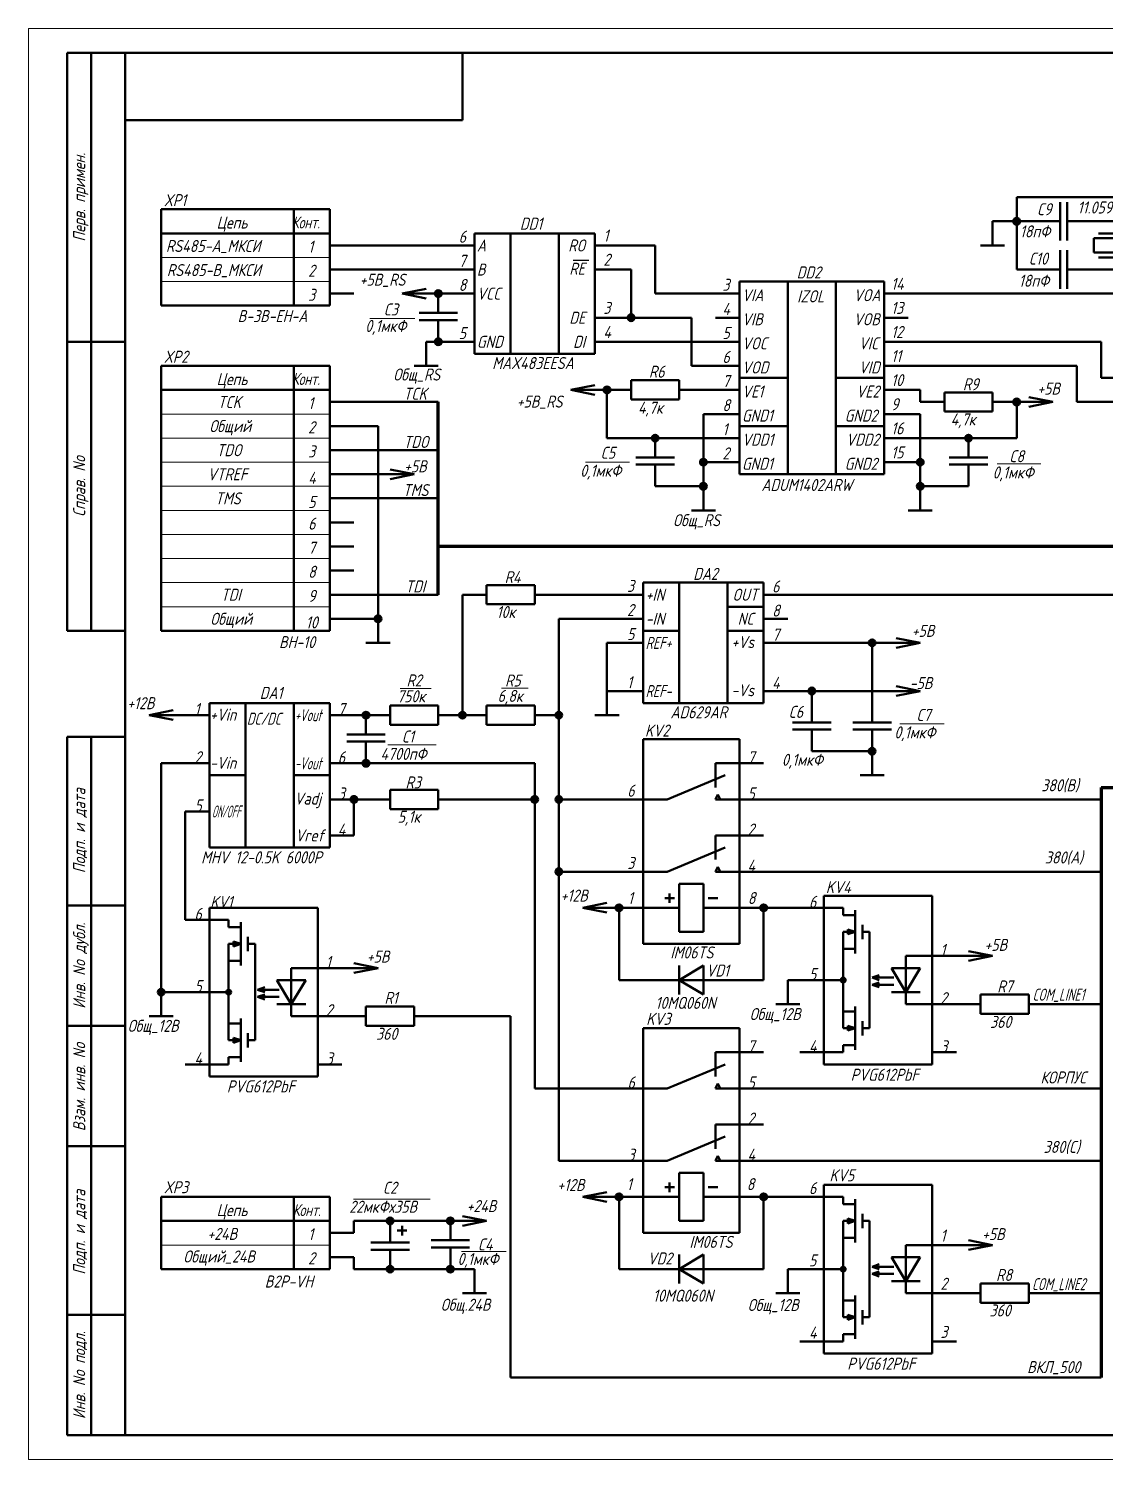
# Model space of a CAD drawing. Header units: millimetres. Extents: x 356 to 1673, y 166 to 463.
# Drawn here: x 356.3 to 579.7, y 165.5 to 462.5 of the extents above; entities that cross this region are included whole.
import ezdxf
from ezdxf.enums import TextEntityAlignment as Align

# ---------------------------------------------------------------- set-up
doc = ezdxf.new("R2010")
doc.units = ezdxf.units.MM
for name, color, linetype, lineweight in [('bus', 5, 'Continuous', 80), ('OSN25', 2, 'Continuous', 20), ('OSN50', 3, 'Continuous', 50), ('TEXT', 1, 'Continuous', 30)]:
    doc.layers.add(name, color=color, linetype=linetype, lineweight=lineweight)
doc.styles.add('E', font='simplex.shx', dxfattribs={"width": 0.8, "oblique": 15})

msp = doc.modelspace()

# ---------------------------------------------------------------- hatches: boundary and pattern name
at = {"layer": 'OSN50'}
for points in [[(560.6, 422.54, 1), (562, 422.54, 1)], [(440.6, 407.54, 1), (442, 407.54, 1)], [(480.6, 402.54, 1), (482, 402.54, 1)], [(440.6, 397.54, 1), (442, 397.54, 1)], [(475.6, 387.54, 1), (477, 387.54, 1)], [(560.6, 385.04, 1), (562, 385.04, 1)], [(485.6, 377.54, 1), (487, 377.54, 1)], [(550.6, 377.54, 1), (552, 377.54, 1)], [(495.6, 372.54, 1), (497, 372.54, 1)], [(540.6, 372.54, 1), (542, 372.54, 1)], [(495.6, 367.54, 1), (497, 367.54, 1)], [(540.6, 367.54, 1), (542, 367.54, 1)], [(428.1, 340.04, 1), (429.5, 340.04, 1)], [(530.6, 335.04, 1), (532, 335.04, 1)], [(518.1, 325.04, 1), (519.5, 325.04, 1)], [(425.6, 320.04, 1), (427, 320.04, 1)], [(445.6, 320.04, 1), (447, 320.04, 1)], [(465.6, 320.04, 1), (467, 320.04, 1)], [(530.6, 312.54, 1), (532, 312.54, 1)], [(425.6, 310.04, 1), (427, 310.04, 1)], [(423.1, 302.54, 1), (424.5, 302.54, 1)], [(460.6, 302.54, 1), (462, 302.54, 1)], [(465.6, 302.54, 1), (467, 302.54, 1)], [(465.6, 287.54, 1), (467, 287.54, 1)], [(478.1, 280.04, 1), (479.5, 280.04, 1)], [(508.1, 280.04, 1), (509.5, 280.04, 1)], [(383.1, 262.54, 1), (384.5, 262.54, 1)], [(478.1, 220.04, 1), (479.5, 220.04, 1)], [(508.1, 220.04, 1), (509.5, 220.04, 1)], [(430.6, 215.04, 1), (432, 215.04, 1)], [(443.1, 215.04, 1), (444.5, 215.04, 1)], [(430.6, 205.04, 1), (432, 205.04, 1)], [(443.1, 205.04, 1), (444.5, 205.04, 1)]]:
    msp.add_hatch(color=256, dxfattribs=at).paths.add_polyline_path(points)

# ---------------------------------------------------------------- linework, layer by layer
at = {"layer": 'bus'}
for p, q in [((441.3, 345.04), (441.3, 385.04)), ((578.8, 305.04), (578.8, 182.54))]:
    msp.add_line(p, q, dxfattribs=at)
at = {"layer": 'bus', "linetype": 'Continuous'}
for p, q in [((593.8, 355.04), (441.3, 355.04)), ((578.8, 305.04), (708.8, 305.04))]:
    msp.add_line(p, q, dxfattribs=at)
at = {"layer": 'OSN25', "linetype": 'Continuous'}
for p, q in [((383.8, 415.04), (418.8, 415.04)), ((383.8, 410.04), (418.8, 410.04)), ((383.8, 382.54), (418.8, 382.54)), ((383.8, 377.54), (418.8, 377.54)), ((383.8, 372.54), (418.8, 372.54)), ((383.8, 367.54), (418.8, 367.54)), ((383.8, 362.54), (418.8, 362.54)), ((383.8, 357.54), (418.8, 357.54)), ((383.8, 352.54), (418.8, 352.54)), ((383.8, 347.54), (418.8, 347.54)), ((383.8, 342.54), (418.8, 342.54)), ((383.8, 210.04), (418.8, 210.04))]:
    msp.add_line(p, q, dxfattribs=at)
at = {"layer": 'OSN25'}
for p, q in [((427.08, 402.37), (436.4, 402.37)), ((471.86, 372.54), (480.99, 372.54)), ((557.23, 372.19), (566.32, 372.19)), ((433.38, 325.54), (439.84, 325.54)), ((454.44, 325.62), (459.95, 325.62)), ((537.06, 318.25), (546.23, 318.25)), ((430.85, 313.88), (440.85, 313.88)), ((423.7, 219.54), (439.58, 219.54)), ((446.1, 208.69), (455.4, 208.69))]:
    msp.add_line(p, q, dxfattribs=at)
at = {"layer": 'OSN25', "linetype": 'Continuous'}
msp.add_lwpolyline([(356.3, 165.54), (776.3, 165.54), (776.3, 462.54), (356.3, 462.54)], close=True, dxfattribs=at)
at = {"layer": 'OSN50'}
for p, q in [((369.3, 457.54), (369.3, 337.54)), ((369.3, 170.54), (369.3, 315.54))]:
    msp.add_line(p, q, dxfattribs=at)
at = {"layer": 'OSN50', "linetype": 'Continuous'}
for p, q in [((383.8, 425.04), (418.8, 425.04)), ((383.8, 425.04), (383.8, 405.04)), ((411.3, 425.04), (411.3, 405.04)), ((418.8, 425.04), (418.8, 405.04)), ((561.3, 427.54), (598.8, 427.54)), ((561.3, 422.54), (561.3, 427.54)), ((570.3, 426.54), (570.3, 418.54)), ((571.8, 426.54), (571.8, 418.54)), ((556.3, 422.54), (561.3, 422.54)), ((556.3, 417.54), (556.3, 422.54)), ((561.3, 412.54), (561.3, 422.54)), ((561.3, 422.54), (566.3, 422.54)), ((570.3, 422.54), (566.3, 422.54)), ((571.8, 422.54), (576.3, 422.54)), ((581.3, 422.54), (576.3, 422.54)), ((383.8, 420.04), (418.8, 420.04)), ((473.8, 420.04), (448.8, 420.04)), ((448.8, 420.04), (448.8, 395.04)), ((456.3, 420.04), (456.3, 395.04)), ((466.3, 420.04), (466.3, 395.04)), ((473.8, 420.04), (473.8, 395.04)), ((585.3, 419.04), (577.3, 419.04)), ((577.3, 416.04), (577.3, 419.04)), ((578.3, 420.04), (584.3, 420.04)), ((418.8, 417.54), (423.8, 417.54)), ((423.8, 417.54), (443.8, 417.54)), ((448.8, 417.54), (443.8, 417.54)), ((473.8, 417.54), (478.8, 417.54)), ((486.3, 417.54), (478.8, 417.54)), ((486.3, 417.54), (486.3, 407.54)), ((553.8, 417.54), (558.8, 417.54)), ((570.3, 416.54), (570.3, 408.54)), ((571.8, 416.54), (571.8, 408.54)), ((577.3, 416.04), (585.3, 416.04)), ((581.3, 415.04), (578.3, 415.04)), ((418.8, 412.54), (423.8, 412.54)), ((423.8, 412.54), (443.8, 412.54)), ((448.8, 412.54), (443.8, 412.54)), ((473.8, 412.54), (478.8, 412.54)), ((478.8, 412.54), (481.3, 412.54)), ((481.3, 412.54), (481.3, 402.54)), ((533.8, 410.04), (503.8, 410.04)), ((503.8, 410.04), (503.8, 370.04)), ((513.8, 410.04), (513.8, 370.04)), ((523.8, 410.04), (523.8, 370.04)), ((533.8, 370.04), (533.8, 410.04)), ((566.3, 412.54), (561.3, 412.54)), ((570.3, 412.54), (566.3, 412.54)), ((571.8, 412.54), (576.3, 412.54)), ((581.3, 412.54), (576.3, 412.54)), ((418.8, 407.54), (423.8, 407.54)), ((433.8, 407.54), (438.8, 408.54)), ((433.8, 407.54), (438.8, 406.54)), ((433.8, 407.54), (438.8, 407.54)), ((438.8, 407.54), (441.3, 407.54)), ((443.8, 407.54), (441.3, 407.54)), ((441.3, 403.54), (441.3, 407.54)), ((448.8, 407.54), (443.8, 407.54)), ((486.3, 407.54), (498.8, 407.54)), ((503.8, 407.54), (498.8, 407.54)), ((533.8, 407.54), (538.8, 407.54)), ((583.8, 407.54), (538.8, 407.54)), ((383.8, 405.04), (418.8, 405.04)), ((445.3, 403.54), (437.3, 403.54)), ((445.3, 402.04), (437.3, 402.04)), ((441.3, 402.04), (441.3, 397.54)), ((473.8, 402.54), (478.8, 402.54)), ((478.8, 402.54), (481.3, 402.54)), ((493.8, 402.54), (481.3, 402.54)), ((493.8, 402.54), (493.8, 392.54)), ((503.8, 402.54), (498.8, 402.54)), ((533.8, 402.54), (538.8, 402.54)), ((438.8, 397.54), (441.3, 397.54)), ((438.8, 392.54), (438.8, 397.54)), ((443.8, 397.54), (441.3, 397.54)), ((448.8, 397.54), (443.8, 397.54)), ((473.8, 395.04), (448.8, 395.04)), ((473.8, 397.54), (478.8, 397.54)), ((498.8, 397.54), (478.8, 397.54)), ((503.8, 397.54), (498.8, 397.54)), ((533.8, 397.54), (538.8, 397.54)), ((538.8, 397.54), (578.8, 397.54)), ((578.8, 397.54), (578.8, 390.04)), ((383.8, 392.54), (418.8, 392.54)), ((383.8, 392.54), (383.8, 337.54)), ((411.3, 392.54), (411.3, 337.54)), ((418.8, 392.54), (418.8, 337.54)), ((436.3, 392.54), (441.3, 392.54)), ((493.8, 392.54), (498.8, 392.54)), ((503.8, 392.54), (498.8, 392.54)), ((533.8, 392.54), (538.8, 392.54)), ((538.8, 392.54), (573.8, 392.54)), ((573.8, 392.54), (573.8, 385.04)), ((481.3, 389.54), (491.3, 389.54)), ((481.3, 385.54), (481.3, 389.54)), ((491.3, 389.54), (491.3, 385.54)), ((513.8, 390.04), (503.8, 390.04)), ((533.8, 390.04), (523.8, 390.04)), ((578.8, 390.04), (616.3, 390.04)), ((383.8, 387.54), (418.8, 387.54)), ((468.8, 387.54), (473.8, 388.54)), ((468.8, 387.54), (473.8, 386.54)), ((468.8, 387.54), (473.8, 387.54)), ((476.3, 387.54), (473.8, 387.54)), ((476.3, 377.54), (476.3, 387.54)), ((481.3, 387.54), (476.3, 387.54)), ((491.3, 387.54), (496.3, 387.54)), ((498.8, 387.54), (496.3, 387.54)), ((503.8, 387.54), (498.8, 387.54)), ((533.8, 387.54), (538.8, 387.54)), ((538.8, 387.54), (541.3, 387.54)), ((541.3, 387.54), (541.3, 385.04)), ((546.3, 387.04), (546.3, 383.04)), ((556.3, 387.04), (546.3, 387.04)), ((556.3, 383.04), (556.3, 387.04)), ((418.8, 385.04), (423.8, 385.04)), ((423.8, 385.04), (441.3, 385.04)), ((491.3, 385.54), (481.3, 385.54)), ((546.3, 385.04), (541.3, 385.04)), ((556.3, 385.04), (561.3, 385.04)), ((561.3, 377.54), (561.3, 385.04)), ((561.3, 385.04), (563.8, 385.04)), ((568.8, 385.04), (563.8, 386.04)), ((568.8, 385.04), (563.8, 384.04)), ((568.8, 385.04), (563.8, 385.04)), ((573.8, 385.04), (616.3, 385.04)), ((496.3, 382.54), (496.3, 372.54)), ((498.8, 382.54), (496.3, 382.54)), ((503.8, 382.54), (498.8, 382.54)), ((533.8, 382.54), (538.8, 382.54)), ((538.8, 382.54), (541.3, 382.54)), ((541.3, 382.54), (541.3, 372.54)), ((546.3, 383.04), (556.3, 383.04)), ((418.8, 380.04), (423.8, 380.04)), ((423.8, 380.04), (428.8, 380.04)), ((428.8, 380.04), (428.8, 340.04)), ((486.3, 377.54), (476.3, 377.54)), ((498.8, 377.54), (486.3, 377.54)), ((486.3, 373.54), (486.3, 377.54)), ((503.8, 377.54), (498.8, 377.54)), ((513.8, 380.04), (503.8, 380.04)), ((533.8, 380.04), (523.8, 380.04)), ((533.8, 377.54), (538.8, 377.54)), ((538.8, 377.54), (551.3, 377.54)), ((551.3, 377.54), (561.3, 377.54)), ((551.3, 373.54), (551.3, 377.54)), ((418.8, 375.04), (423.8, 375.04)), ((423.8, 375.04), (441.3, 375.04)), ((490.3, 373.54), (482.3, 373.54)), ((490.3, 372.04), (482.3, 372.04)), ((486.3, 372.04), (486.3, 367.54)), ((496.3, 367.54), (496.3, 372.54)), ((496.3, 372.54), (498.8, 372.54)), ((503.8, 372.54), (498.8, 372.54)), ((533.8, 372.54), (538.8, 372.54)), ((541.3, 372.54), (538.8, 372.54)), ((541.3, 367.54), (541.3, 372.54)), ((547.3, 373.54), (555.3, 373.54)), ((547.3, 372.04), (555.3, 372.04)), ((551.3, 372.04), (551.3, 367.54)), ((418.8, 370.04), (423.8, 370.04)), ((423.8, 370.04), (431.3, 370.04)), ((436.3, 370.04), (431.3, 371.04)), ((436.3, 370.04), (431.3, 369.04)), ((436.3, 370.04), (431.3, 370.04)), ((503.8, 370.04), (533.8, 370.04)), ((486.3, 367.54), (496.3, 367.54)), ((496.3, 362.54), (496.3, 367.54)), ((551.3, 367.54), (541.3, 367.54)), ((541.3, 362.54), (541.3, 367.54)), ((418.8, 365.04), (423.8, 365.04)), ((423.8, 365.04), (441.3, 365.04)), ((493.8, 362.54), (498.8, 362.54)), ((538.8, 362.54), (543.8, 362.54)), ((418.8, 360.04), (423.8, 360.04)), ((418.8, 355.04), (423.8, 355.04)), ((418.8, 350.04), (423.8, 350.04)), ((483.8, 347.54), (508.8, 347.54)), ((483.8, 347.54), (483.8, 322.54)), ((491.3, 347.54), (491.3, 322.54)), ((501.3, 347.54), (501.3, 322.54)), ((508.8, 347.54), (508.8, 322.54)), ((418.8, 345.04), (423.8, 345.04)), ((423.8, 345.04), (441.3, 345.04)), ((446.3, 345.04), (446.3, 320.04)), ((451.3, 345.04), (446.3, 345.04)), ((451.3, 347.04), (461.3, 347.04)), ((451.3, 343.04), (451.3, 347.04)), ((461.3, 347.04), (461.3, 343.04)), ((461.3, 345.04), (466.3, 345.04)), ((466.3, 345.04), (478.8, 345.04)), ((483.8, 345.04), (478.8, 345.04)), ((508.8, 345.04), (513.8, 345.04)), ((513.8, 345.04), (588.8, 345.04)), ((461.3, 343.04), (451.3, 343.04)), ((501.3, 342.54), (508.8, 342.54)), ((418.8, 340.04), (423.8, 340.04)), ((423.8, 340.04), (428.8, 340.04)), ((428.8, 335.04), (428.8, 340.04)), ((466.3, 340.04), (478.8, 340.04)), ((466.3, 320.04), (466.3, 340.04)), ((483.8, 340.04), (478.8, 340.04)), ((508.8, 340.04), (513.8, 340.04)), ((383.8, 337.54), (418.8, 337.54)), ((483.8, 337.54), (491.3, 337.54)), ((501.3, 337.54), (508.8, 337.54)), ((541.3, 335.04), (536.3, 336.04)), ((426.3, 335.04), (431.3, 335.04)), ((478.8, 335.04), (476.3, 335.04)), ((476.3, 335.04), (476.3, 325.04)), ((483.8, 335.04), (478.8, 335.04)), ((508.8, 335.04), (513.8, 335.04)), ((513.8, 335.04), (531.3, 335.04)), ((531.3, 322.54), (531.3, 335.04)), ((531.3, 335.04), (536.3, 335.04)), ((541.3, 335.04), (536.3, 334.04)), ((541.3, 335.04), (536.3, 335.04)), ((476.3, 325.04), (478.8, 325.04)), ((476.3, 320.04), (476.3, 325.04)), ((483.8, 325.04), (478.8, 325.04)), ((508.8, 325.04), (513.8, 325.04)), ((513.8, 325.04), (518.8, 325.04)), ((518.8, 325.04), (536.3, 325.04)), ((518.8, 322.54), (518.8, 325.04)), ((541.3, 325.04), (536.3, 326.04)), ((541.3, 325.04), (536.3, 324.04)), ((541.3, 325.04), (536.3, 325.04)), ((381.3, 320.04), (386.3, 321.04)), ((393.8, 322.54), (418.8, 322.54)), ((393.8, 322.54), (393.8, 292.54)), ((401.3, 322.54), (401.3, 292.54)), ((411.3, 322.54), (411.3, 292.54)), ((418.8, 322.54), (418.8, 292.54)), ((431.3, 322.04), (441.3, 322.04)), ((431.3, 318.04), (431.3, 322.04)), ((441.3, 322.04), (441.3, 318.04)), ((451.3, 322.04), (461.3, 322.04)), ((451.3, 318.04), (451.3, 322.04)), ((461.3, 322.04), (461.3, 318.04)), ((483.8, 322.54), (508.8, 322.54)), ((518.8, 318.54), (518.8, 322.54)), ((531.3, 318.54), (531.3, 322.54)), ((381.3, 320.04), (386.3, 319.04)), ((381.3, 320.04), (386.3, 320.04)), ((386.3, 320.04), (388.8, 320.04)), ((393.8, 320.04), (388.8, 320.04)), ((418.8, 320.04), (423.8, 320.04)), ((423.8, 320.04), (426.3, 320.04)), ((431.3, 320.04), (426.3, 320.04)), ((426.3, 316.04), (426.3, 320.04)), ((441.3, 318.04), (431.3, 318.04)), ((441.3, 320.04), (446.3, 320.04)), ((451.3, 320.04), (446.3, 320.04)), ((461.3, 318.04), (451.3, 318.04)), ((461.3, 320.04), (466.3, 320.04)), ((466.3, 320.04), (466.3, 302.54)), ((473.8, 320.04), (478.8, 320.04)), ((514.8, 318.54), (522.8, 318.54)), ((527.3, 318.54), (535.3, 318.54)), ((422.3, 316.04), (430.3, 316.04)), ((483.8, 315.04), (503.8, 315.04)), ((483.8, 272.54), (483.8, 315.04)), ((503.8, 315.04), (503.8, 272.54)), ((514.8, 317.04), (522.8, 317.04)), ((518.8, 317.04), (518.8, 312.54)), ((527.3, 317.04), (535.3, 317.04)), ((531.3, 317.04), (531.3, 312.54)), ((422.3, 314.54), (430.3, 314.54)), ((426.3, 314.54), (426.3, 310.04)), ((518.8, 312.54), (531.3, 312.54)), ((531.3, 307.54), (531.3, 312.54)), ((383.8, 310.04), (388.8, 310.04)), ((383.8, 262.54), (383.8, 310.04)), ((393.8, 310.04), (388.8, 310.04)), ((418.8, 310.04), (423.8, 310.04)), ((423.8, 310.04), (426.3, 310.04)), ((426.3, 310.04), (461.3, 310.04)), ((461.3, 310.04), (461.3, 302.54)), ((498.8, 310.04), (508.8, 310.04)), ((498.8, 305.04), (498.8, 310.04)), ((503.8, 310.04), (508.8, 310.04)), ((393.8, 307.54), (401.3, 307.54)), ((411.3, 307.54), (418.8, 307.54)), ((488.8, 302.54), (500.8, 307.54)), ((528.8, 307.54), (533.8, 307.54)), ((431.3, 304.54), (441.3, 304.54)), ((431.3, 300.54), (431.3, 304.54)), ((441.3, 304.54), (441.3, 300.54)), ((498.8, 302.54), (499.3, 303.54)), ((499.3, 303.54), (499.8, 302.54)), ((388.8, 300.04), (388.8, 277.54)), ((393.8, 300.04), (388.8, 300.04)), ((418.8, 302.54), (423.8, 302.54)), ((423.8, 302.54), (426.3, 302.54)), ((423.8, 302.54), (423.8, 295.04)), ((431.3, 302.54), (426.3, 302.54)), ((441.3, 300.54), (431.3, 300.54)), ((441.3, 302.54), (446.3, 302.54)), ((446.3, 302.54), (461.3, 302.54)), ((461.3, 302.54), (461.3, 242.54)), ((466.3, 302.54), (478.8, 302.54)), ((466.3, 302.54), (466.3, 287.54)), ((488.8, 302.54), (478.8, 302.54)), ((483.8, 302.54), (478.8, 302.54)), ((498.8, 302.54), (508.8, 302.54)), ((503.8, 302.54), (508.8, 302.54)), ((508.8, 302.54), (578.8, 302.54)), ((418.8, 295.04), (423.8, 295.04)), ((498.8, 295.04), (508.8, 295.04)), ((498.8, 290.04), (498.8, 295.04)), ((503.8, 295.04), (508.8, 295.04)), ((393.8, 292.54), (418.8, 292.54)), ((488.8, 287.54), (500.8, 292.54)), ((498.8, 287.54), (499.3, 288.54)), ((499.3, 288.54), (499.8, 287.54)), ((466.3, 287.54), (478.8, 287.54)), ((466.3, 287.54), (466.3, 227.54)), ((488.8, 287.54), (478.8, 287.54)), ((483.8, 287.54), (478.8, 287.54)), ((508.8, 287.54), (498.8, 287.54)), ((503.8, 287.54), (508.8, 287.54)), ((508.8, 287.54), (578.8, 287.54)), ((489.3, 283.04), (489.3, 281.04)), ((491.3, 275.04), (491.3, 285.04)), ((491.3, 285.04), (496.3, 285.04)), ((496.3, 285.04), (496.3, 275.04)), ((543.8, 282.54), (521.3, 282.54)), ((521.3, 282.54), (521.3, 247.54)), ((543.8, 282.54), (543.8, 247.54)), ((416.3, 280.04), (393.8, 280.04)), ((393.8, 280.04), (393.8, 245.04)), ((416.3, 280.04), (416.3, 245.04)), ((471.3, 280.04), (476.3, 281.04)), ((471.3, 280.04), (476.3, 279.04)), ((471.3, 280.04), (476.3, 280.04)), ((478.8, 280.04), (476.3, 280.04)), ((478.8, 280.04), (478.8, 265.04)), ((491.3, 280.04), (478.8, 280.04)), ((483.8, 280.04), (478.8, 280.04)), ((490.3, 282.04), (488.3, 282.04)), ((496.3, 280.04), (508.8, 280.04)), ((497.3, 282.04), (499.3, 282.04)), ((503.8, 280.04), (508.8, 280.04)), ((508.8, 280.04), (516.3, 280.04)), ((508.8, 265.04), (508.8, 280.04)), ((521.3, 280.04), (516.3, 280.04)), ((525.3, 280.04), (521.3, 280.04)), ((525.3, 278.54), (525.3, 280.04)), ((527.8, 279.54), (527.8, 270.54)), ((393.8, 277.54), (388.8, 277.54)), ((397.8, 277.54), (393.8, 277.54)), ((397.8, 276.04), (397.8, 277.54)), ((400.3, 277.04), (400.3, 268.04)), ((527.8, 278.54), (525.3, 278.54)), ((529.3, 273.54), (529.3, 276.54)), ((400.3, 276.04), (397.8, 276.04)), ((401.8, 271.04), (401.8, 274.04)), ((496.3, 275.04), (491.3, 275.04)), ((525.3, 275.04), (525.3, 265.54)), ((526.3, 275.04), (525.3, 275.04)), ((526.3, 274.54), (526.3, 275.54)), ((527.8, 275.04), (526.3, 275.54)), ((527.8, 275.04), (526.3, 274.54)), ((529.3, 275.04), (530.8, 275.04)), ((530.8, 275.04), (530.8, 264.54)), ((397.8, 272.54), (397.8, 263.04)), ((398.8, 272.54), (397.8, 272.54)), ((398.8, 272.04), (398.8, 273.04)), ((400.3, 272.54), (398.8, 273.04)), ((400.3, 272.54), (398.8, 272.04)), ((401.8, 272.54), (403.3, 272.54)), ((403.3, 272.54), (403.3, 262.04)), ((503.8, 272.54), (483.8, 272.54)), ((527.8, 271.54), (525.3, 271.54)), ((556.3, 270.04), (551.3, 271.04)), ((400.3, 269.04), (397.8, 269.04)), ((410.8, 267.54), (416.3, 267.54)), ((410.8, 257.54), (410.8, 267.54)), ((416.3, 267.54), (421.3, 267.54)), ((421.3, 267.54), (423.8, 267.54)), ((428.8, 267.54), (423.8, 268.54)), ((428.8, 267.54), (423.8, 266.54)), ((428.8, 267.54), (423.8, 267.54)), ((491.3, 268.04), (491.3, 262.04)), ((491.3, 265.04), (496.3, 268.04)), ((496.3, 268.04), (496.3, 262.04)), ((535.3, 267.54), (538.3, 262.54)), ((535.3, 267.54), (541.3, 267.54)), ((538.3, 270.04), (543.8, 270.04)), ((538.3, 260.04), (538.3, 270.04)), ((541.3, 267.54), (538.3, 262.54)), ((543.8, 270.04), (548.8, 270.04)), ((548.8, 270.04), (551.3, 270.04)), ((556.3, 270.04), (551.3, 269.04)), ((556.3, 270.04), (551.3, 270.04)), ((407.8, 265.04), (410.8, 260.04)), ((407.8, 265.04), (413.8, 265.04)), ((413.8, 265.04), (410.8, 260.04)), ((478.8, 265.04), (486.3, 265.04)), ((491.3, 265.04), (486.3, 265.04)), ((496.3, 265.04), (491.3, 265.04)), ((496.3, 262.04), (491.3, 265.04)), ((496.3, 265.04), (501.3, 265.04)), ((501.3, 265.04), (508.8, 265.04)), ((513.8, 265.04), (516.3, 265.04)), ((513.8, 260.04), (513.8, 265.04)), ((521.3, 265.04), (516.3, 265.04)), ((524.8, 265.04), (521.3, 265.04)), ((525.3, 264.54), (525.3, 255.04)), ((530.8, 255.04), (530.8, 265.54)), ((531.3, 265.54), (532.8, 266.04)), ((535.8, 265.54), (531.3, 265.54)), ((531.3, 265.54), (532.8, 265.04)), ((531.3, 264.04), (532.8, 264.54)), ((388.8, 262.54), (383.8, 262.54)), ((383.8, 257.54), (383.8, 262.54)), ((393.8, 262.54), (388.8, 262.54)), ((397.3, 262.54), (393.8, 262.54)), ((397.8, 262.04), (397.8, 252.54)), ((403.3, 252.54), (403.3, 263.04)), ((403.8, 263.04), (405.3, 263.54)), ((408.3, 263.04), (403.8, 263.04)), ((403.8, 263.04), (405.3, 262.54)), ((403.8, 261.54), (405.3, 262.04)), ((408.3, 261.54), (403.8, 261.54)), ((403.8, 261.54), (405.3, 261.04)), ((535.8, 264.04), (531.3, 264.04)), ((531.3, 264.04), (532.8, 263.54)), ((535.3, 262.54), (541.3, 262.54)), ((553.8, 262.04), (563.8, 262.04)), ((553.8, 258.04), (553.8, 262.04)), ((563.8, 262.04), (563.8, 258.04)), ((407.8, 260.04), (413.8, 260.04)), ((426.3, 259.54), (436.3, 259.54)), ((426.3, 255.54), (426.3, 259.54)), ((436.3, 259.54), (436.3, 255.54)), ((511.3, 260.04), (516.3, 260.04)), ((527.8, 258.54), (525.3, 258.54)), ((527.8, 259.54), (527.8, 250.54)), ((543.8, 260.04), (538.3, 260.04)), ((543.8, 260.04), (548.8, 260.04)), ((553.8, 260.04), (548.8, 260.04)), ((563.8, 260.04), (578.8, 260.04)), ((568.8, 260.04), (571.3, 260.04)), ((381.3, 257.54), (386.3, 257.54)), ((400.3, 256.04), (397.8, 256.04)), ((400.3, 257.04), (400.3, 248.04)), ((416.3, 257.54), (410.8, 257.54)), ((416.3, 257.54), (421.3, 257.54)), ((426.3, 257.54), (421.3, 257.54)), ((436.3, 255.54), (426.3, 255.54)), ((436.3, 257.54), (441.3, 257.54)), ((441.3, 257.54), (456.3, 257.54)), ((456.3, 257.54), (456.3, 182.54)), ((526.3, 255.54), (526.3, 254.54)), ((527.8, 255.04), (526.3, 255.54)), ((529.3, 256.54), (529.3, 253.54)), ((563.8, 258.04), (553.8, 258.04)), ((398.8, 252.54), (397.8, 252.54)), ((398.8, 253.04), (398.8, 252.04)), ((400.3, 252.54), (398.8, 253.04)), ((400.3, 252.54), (398.8, 252.04)), ((401.8, 254.04), (401.8, 251.04)), ((401.8, 252.54), (403.3, 252.54)), ((483.8, 255.04), (503.8, 255.04)), ((483.8, 212.54), (483.8, 255.04)), ((503.8, 255.04), (503.8, 212.54)), ((526.3, 255.04), (525.3, 255.04)), ((527.8, 255.04), (526.3, 254.54)), ((529.3, 255.04), (530.8, 255.04)), ((498.8, 250.04), (508.8, 250.04)), ((498.8, 245.04), (498.8, 250.04)), ((503.8, 250.04), (508.8, 250.04)), ((521.3, 250.04), (516.3, 250.04)), ((525.3, 250.04), (521.3, 250.04)), ((525.3, 251.54), (525.3, 250.04)), ((527.8, 251.54), (525.3, 251.54)), ((543.8, 250.04), (548.8, 250.04)), ((393.8, 247.54), (388.8, 247.54)), ((397.8, 247.54), (393.8, 247.54)), ((397.8, 249.04), (397.8, 247.54)), ((400.3, 249.04), (397.8, 249.04)), ((416.3, 247.54), (421.3, 247.54)), ((488.8, 242.54), (500.8, 247.54)), ((521.3, 247.54), (543.8, 247.54)), ((393.8, 245.04), (416.3, 245.04)), ((498.8, 242.54), (499.3, 243.54)), ((499.3, 243.54), (499.8, 242.54)), ((478.8, 242.54), (461.3, 242.54)), ((488.8, 242.54), (478.8, 242.54)), ((483.8, 242.54), (478.8, 242.54)), ((498.8, 242.54), (508.8, 242.54)), ((503.8, 242.54), (508.8, 242.54)), ((508.8, 242.54), (578.8, 242.54)), ((498.8, 235.04), (508.8, 235.04)), ((498.8, 230.04), (498.8, 235.04)), ((503.8, 235.04), (508.8, 235.04)), ((488.8, 227.54), (500.8, 232.54)), ((466.3, 227.54), (478.8, 227.54)), ((488.8, 227.54), (478.8, 227.54)), ((483.8, 227.54), (478.8, 227.54)), ((498.8, 227.54), (499.3, 228.54)), ((508.8, 227.54), (498.8, 227.54)), ((499.3, 228.54), (499.8, 227.54)), ((503.8, 227.54), (508.8, 227.54)), ((508.8, 227.54), (578.8, 227.54)), ((489.3, 223.04), (489.3, 221.04)), ((491.3, 215.04), (491.3, 225.04)), ((491.3, 225.04), (496.3, 225.04)), ((496.3, 225.04), (496.3, 215.04)), ((383.8, 220.04), (418.8, 220.04)), ((383.8, 220.04), (383.8, 205.04)), ((411.3, 220.04), (411.3, 205.04)), ((418.8, 220.04), (418.8, 205.04)), ((471.3, 220.04), (476.3, 221.04)), ((471.3, 220.04), (476.3, 219.04)), ((471.3, 220.04), (476.3, 220.04)), ((478.8, 220.04), (476.3, 220.04)), ((478.8, 220.04), (478.8, 205.04)), ((491.3, 220.04), (478.8, 220.04)), ((483.8, 220.04), (478.8, 220.04)), ((490.3, 222.04), (488.3, 222.04)), ((496.3, 220.04), (508.8, 220.04)), ((497.3, 222.04), (499.3, 222.04)), ((503.8, 220.04), (508.8, 220.04)), ((508.8, 220.04), (516.3, 220.04)), ((508.8, 220.04), (508.8, 205.04)), ((521.3, 220.04), (516.3, 220.04)), ((543.8, 222.54), (521.3, 222.54)), ((521.3, 222.54), (521.3, 187.54)), ((525.3, 220.04), (521.3, 220.04)), ((525.3, 218.54), (525.3, 220.04)), ((543.8, 222.54), (543.8, 187.54)), ((527.8, 218.54), (525.3, 218.54)), ((527.8, 219.54), (527.8, 210.54)), ((383.8, 215.04), (418.8, 215.04)), ((423.8, 215.04), (431.3, 215.04)), ((423.8, 212.54), (423.8, 215.04)), ((431.3, 215.04), (443.8, 215.04)), ((431.3, 210.54), (431.3, 215.04)), ((433.8, 214.04), (433.8, 212.04)), ((443.8, 215.04), (446.3, 215.04)), ((443.8, 211.04), (443.8, 215.04)), ((451.3, 215.04), (446.3, 216.04)), ((451.3, 215.04), (446.3, 214.04)), ((451.3, 215.04), (446.3, 215.04)), ((496.3, 215.04), (491.3, 215.04)), ((525.3, 215.04), (525.3, 205.54)), ((526.3, 215.04), (525.3, 215.04)), ((526.3, 214.54), (526.3, 215.54)), ((527.8, 215.04), (526.3, 215.54)), ((527.8, 215.04), (526.3, 214.54)), ((529.3, 213.54), (529.3, 216.54)), ((529.3, 215.04), (530.8, 215.04)), ((530.8, 215.04), (530.8, 204.54)), ((418.8, 212.54), (423.8, 212.54)), ((434.8, 213.04), (432.8, 213.04)), ((447.8, 211.04), (439.8, 211.04)), ((503.8, 212.54), (483.8, 212.54)), ((527.8, 211.54), (525.3, 211.54)), ((556.3, 210.04), (551.3, 211.04)), ((435.3, 210.54), (427.3, 210.54)), ((435.3, 209.04), (427.3, 209.04)), ((431.3, 209.04), (431.3, 205.04)), ((447.8, 209.54), (439.8, 209.54)), ((443.8, 209.54), (443.8, 205.04)), ((491.3, 208.04), (491.3, 202.04)), ((491.3, 205.04), (496.3, 208.04)), ((496.3, 208.04), (496.3, 202.04)), ((538.3, 210.04), (543.8, 210.04)), ((538.3, 200.04), (538.3, 210.04)), ((543.8, 210.04), (548.8, 210.04)), ((548.8, 210.04), (551.3, 210.04)), ((556.3, 210.04), (551.3, 209.04)), ((556.3, 210.04), (551.3, 210.04)), ((383.8, 205.04), (418.8, 205.04)), ((418.8, 207.54), (423.8, 207.54)), ((423.8, 207.54), (423.8, 205.04)), ((423.8, 205.04), (431.3, 205.04)), ((431.3, 205.04), (443.8, 205.04)), ((443.8, 205.04), (448.8, 205.04)), ((448.8, 200.04), (448.8, 205.04)), ((478.8, 205.04), (486.3, 205.04)), ((491.3, 205.04), (486.3, 205.04)), ((496.3, 205.04), (491.3, 205.04)), ((496.3, 202.04), (491.3, 205.04)), ((496.3, 205.04), (501.3, 205.04)), ((501.3, 205.04), (508.8, 205.04)), ((513.8, 205.04), (516.3, 205.04)), ((513.8, 200.04), (513.8, 205.04)), ((521.3, 205.04), (516.3, 205.04)), ((524.8, 205.04), (521.3, 205.04)), ((530.8, 195.04), (530.8, 205.54)), ((531.3, 205.54), (532.8, 206.04)), ((535.8, 205.54), (531.3, 205.54)), ((531.3, 205.54), (532.8, 205.04)), ((535.3, 207.54), (538.3, 202.54)), ((535.3, 207.54), (541.3, 207.54)), ((541.3, 207.54), (538.3, 202.54)), ((525.3, 204.54), (525.3, 195.04)), ((531.3, 204.04), (532.8, 204.54)), ((535.8, 204.04), (531.3, 204.04)), ((531.3, 204.04), (532.8, 203.54)), ((535.3, 202.54), (541.3, 202.54)), ((553.8, 202.04), (563.8, 202.04)), ((553.8, 198.04), (553.8, 202.04)), ((563.8, 202.04), (563.8, 198.04)), ((446.3, 200.04), (451.3, 200.04)), ((511.3, 200.04), (516.3, 200.04)), ((527.8, 199.54), (527.8, 190.54)), ((543.8, 200.04), (538.3, 200.04)), ((543.8, 200.04), (548.8, 200.04)), ((553.8, 200.04), (548.8, 200.04)), ((563.8, 200.04), (578.8, 200.04)), ((568.8, 200.04), (571.3, 200.04)), ((527.8, 198.54), (525.3, 198.54)), ((529.3, 196.54), (529.3, 193.54)), ((563.8, 198.04), (553.8, 198.04)), ((526.3, 195.04), (525.3, 195.04)), ((526.3, 195.54), (526.3, 194.54)), ((527.8, 195.04), (526.3, 195.54)), ((527.8, 195.04), (526.3, 194.54)), ((529.3, 195.04), (530.8, 195.04)), ((525.3, 191.54), (525.3, 190.04)), ((527.8, 191.54), (525.3, 191.54)), ((521.3, 190.04), (516.3, 190.04)), ((525.3, 190.04), (521.3, 190.04)), ((521.3, 187.54), (543.8, 187.54)), ((543.8, 190.04), (548.8, 190.04)), ((456.3, 182.54), (578.8, 182.54))]:
    msp.add_line(p, q, dxfattribs=at)
at = {"layer": 'OSN50'}
for points in [[(376.3, 457.54), (364.3, 457.54)], [(364.3, 457.54), (364.3, 337.54)], [(446.3, 443.54), (446.3, 457.54)], [(376.3, 443.54), (446.3, 443.54)], [(376.3, 397.54), (364.3, 397.54)], [(364.3, 337.54), (376.3, 337.54)], [(364.3, 170.54), (364.3, 315.54)], [(376.3, 315.54), (364.3, 315.54)], [(376.3, 280.54), (364.3, 280.54)], [(376.3, 255.54), (364.3, 255.54)], [(376.3, 230.54), (364.3, 230.54)], [(376.3, 195.54), (364.3, 195.54)], [(376.3, 170.54), (364.3, 170.54)]]:
    msp.add_lwpolyline(points, dxfattribs=at)
at = {"layer": 'OSN50', "linetype": 'Continuous'}
msp.add_lwpolyline([(376.3, 170.54), (771.3, 170.54), (771.3, 457.54), (376.3, 457.54)], close=True, dxfattribs=at)
at = {"layer": 'OSN50'}
for centre in [(561.3, 422.54), (441.3, 407.54), (481.3, 402.54), (441.3, 397.54), (476.3, 387.54), (561.3, 385.04), (486.3, 377.54), (551.3, 377.54), (496.3, 372.54), (541.3, 372.54), (496.3, 367.54), (541.3, 367.54), (428.8, 340.04), (531.3, 335.04), (518.8, 325.04), (426.3, 320.04), (446.3, 320.04), (466.3, 320.04), (531.3, 312.54), (426.3, 310.04), (423.8, 302.54), (461.3, 302.54), (466.3, 302.54), (466.3, 287.54), (478.8, 280.04), (508.8, 280.04), (383.8, 262.54), (478.8, 220.04), (508.8, 220.04), (431.3, 215.04), (443.8, 215.04), (431.3, 205.04), (443.8, 205.04)]:
    msp.add_circle(centre, 0.7, dxfattribs=at)
at = {"layer": 'OSN50', "linetype": 'Continuous'}
for centre, start, end in [((525.3, 265.04), 0, 180), ((525.3, 265.04), 180, 0), ((397.8, 262.54), 0, 180), ((397.8, 262.54), 180, 0), ((525.3, 205.04), 0, 180), ((525.3, 205.04), 180, 0)]:
    msp.add_arc(centre, 0.5, start, end, dxfattribs=at)
at = {"layer": 'OSN50'}
for points in [[(526.3, 275.54), (526.3, 274.54), (527.8, 275.04)], [(398.8, 273.04), (398.8, 272.04), (400.3, 272.54)], [(524.9, 265.34), (525.8, 265.04), (524.8, 265.04)], [(524.8, 265.04), (525.8, 265.04), (524.9, 264.74)], [(525.3, 265.54), (525.8, 265.04), (524.9, 265.34)], [(524.9, 264.74), (525.8, 265.04), (525.2, 264.54)], [(525.2, 264.54), (525.8, 265.04), (525.4, 264.54)], [(525.7, 265.34), (525.8, 265.04), (525.3, 265.54)], [(525.4, 264.54), (525.8, 265.04), (525.7, 264.74)], [(397.4, 262.84), (398.3, 262.54), (397.3, 262.54)], [(397.3, 262.54), (398.3, 262.54), (397.4, 262.24)], [(397.8, 263.04), (398.3, 262.54), (397.4, 262.84)], [(397.4, 262.24), (398.3, 262.54), (397.7, 262.04)], [(397.7, 262.04), (398.3, 262.54), (397.9, 262.04)], [(398.2, 262.84), (398.3, 262.54), (397.8, 263.04)], [(397.9, 262.04), (398.3, 262.54), (398.2, 262.24)], [(527.8, 255.04), (526.3, 255.54), (526.3, 254.54)], [(400.3, 252.54), (398.8, 253.04), (398.8, 252.04)], [(526.3, 215.54), (526.3, 214.54), (527.8, 215.04)], [(524.9, 205.34), (525.8, 205.04), (524.8, 205.04)], [(524.8, 205.04), (525.8, 205.04), (524.9, 204.74)], [(525.3, 205.54), (525.8, 205.04), (524.9, 205.34)], [(524.9, 204.74), (525.8, 205.04), (525.2, 204.54)], [(525.2, 204.54), (525.8, 205.04), (525.4, 204.54)], [(525.7, 205.34), (525.8, 205.04), (525.3, 205.54)], [(525.4, 204.54), (525.8, 205.04), (525.7, 204.74)], [(527.8, 195.04), (526.3, 195.54), (526.3, 194.54)]]:
    msp.add_solid(points, dxfattribs=at)

# ---------------------------------------------------------------- texts
at = {"layer": 'TEXT', "style": 'E', "oblique": 15, "width": 0.8}
for s, p in [('Перв. примен.', (366.8, 427.54)), ('Справ. No', (366.8, 367.54)), ('Подп. и дата', (366.8, 296.04)), ('Инв. No дубл.', (366.8, 268.03)), ('Взам. инв. No', (366.8, 242.87)), ('Подп. и дата', (366.8, 212.71)), ('Инв. No подл.', (366.8, 183.04))]:
    msp.add_text(s, height=2.5, rotation=90, dxfattribs=at).set_placement(p, align=Align.MIDDLE_CENTER)
at = {"layer": 'TEXT', "style": 'E', "oblique": 15}
for s, width, p in [('XP1', 0.8, (384.35, 425.68)), ('C9', 0.8, (565.51, 423.8)), ('11.0592МГц', 0.8, (573.92, 424.16)), ('Цепь', 0.8, (395.3, 421.04)), ('Конт.', 0.7, (410.94, 421.06)), ('DD1', 0.8, (458.23, 420.8)), ('6', 0.8, (445.53, 418.09)), ('A', 0.8, (449.31, 416.28)), ('RO', 0.8, (468.26, 416.28)), ('1', 0.8, (475.55, 418.32)), ('18пФ ', 0.8, (561.96, 419.2)), ('RS485-A_МКСИ', 0.8, (384.79, 416.17)), ('1', 0.8, (414.3, 416.04)), ('2', 0.8, (475.55, 413.32)), ('C10', 0.8, (563.79, 413.55)), ('RS485-B_МКСИ', 0.8, (384.99, 411.17)), ('2', 0.8, (414.3, 411.04)), ('7', 0.8, (445.53, 413.09)), ('B', 0.8, (449.31, 411.28)), ('%%ORE', 0.8, (468.48, 411.46)), ('DD2', 0.8, (515.66, 410.68)), ('+5B_RS', 0.8, (424.97, 409.17)), ('8', 0.8, (445.53, 408.09)), ('3', 0.8, (500.25, 408.12)), ('14', 0.8, (535.25, 408.32)), ('18пФ ', 0.8, (561.73, 408.96)), ('3', 0.8, (414.3, 406.04)), ('VCC', 0.8, (449.31, 406.28)), ('VIA', 0.8, (504.31, 405.96)), ('IZOL', 0.8, (515.76, 405.72)), ('VOA', 0.8, (527.47, 405.96)), ('B-3B-EH-A', 0.8, (399.67, 401.62)), ('C3', 0.8, (429.97, 403)), ('3', 0.8, (475.55, 403.32)), ('4', 0.8, (500.25, 403.12)), ('13', 0.8, (535.25, 403.32)), ('0,1мкФ ', 0.8, (426.14, 399.57)), ('DE', 0.8, (468.48, 401.28)), ('VIB', 0.8, (504.31, 400.96)), ('VOB', 0.8, (527.47, 400.96)), ('5', 0.8, (445.53, 398.09)), ('GND', 0.8, (449.31, 396.28)), ('DI', 0.8, (469.27, 396.28)), ('4', 0.8, (475.55, 398.32)), ('5', 0.8, (500.25, 398.12)), ('VOC', 0.8, (504.31, 395.96)), ('VIC', 0.8, (528.53, 395.96)), ('12', 0.8, (535.25, 398.32)), ('XP2', 0.8, (384.35, 393.18)), ('6', 0.8, (500.25, 393.12)), ('11', 0.8, (535.25, 393.32)), ('MAX483EESA', 0.8, (452.49, 391.87)), ('R6', 0.8, (485, 390.08)), ('VOD', 0.8, (504.31, 390.96)), ('VID', 0.8, (528.53, 390.96)), ('Цепь', 0.8, (395.3, 388.54)), ('Конт.', 0.7, (410.94, 388.56)), ('Общ_RS', 0.8, (431.97, 389.49)), ('7', 0.8, (500.25, 388.12)), ('10', 0.8, (535.25, 388.32)), ('R9', 0.8, (550.14, 387.47)), ('TCK', 0.8, (395.51, 383.78)), ('TCK', 0.8, (434.05, 385.5)), ('+5B_RS', 0.8, (457.56, 383.87)), ('VE1', 0.8, (504.31, 385.96)), ('VE2', 0.8, (528, 385.96)), ('+5B', 0.8, (565.57, 386.56)), ('1', 0.8, (414.3, 383.54)), ('4,7к', 0.8, (482.73, 382.6)), ('8', 0.8, (500.25, 383.12)), ('GND1', 0.8, (504.31, 380.96)), ('GND2', 0.8, (525.62, 380.96)), ('9', 0.8, (535.25, 383.32)), ('Общий', 0.8, (393.81, 378.78)), ('2', 0.8, (414.3, 378.54)), ('1', 0.8, (500.25, 378.12)), ('16', 0.8, (535.25, 378.32)), ('4,7к', 0.8, (547.6, 380.17)), ('TDO', 0.8, (434.05, 375.5)), ('VDD1', 0.8, (504.31, 375.96)), ('VDD2', 0.8, (525.89, 375.96)), ('TDO', 0.8, (395.25, 373.78)), ('3', 0.8, (414.3, 373.54)), ('C5', 0.8, (474.96, 373.25)), ('2', 0.8, (500.25, 373.12)), ('15', 0.8, (535.25, 373.32)), ('C8', 0.8, (559.75, 372.53)), ('VTREF', 0.8, (393.41, 368.78)), ('+5B', 0.8, (434.19, 370.44)), ('0,1мкФ ', 0.8, (470.74, 369.52)), ('GND1', 0.8, (504.31, 370.96)), ('GND2', 0.8, (525.62, 370.96)), ('0,1мкФ ', 0.8, (556.32, 369.16)), ('4', 0.8, (414.3, 368.04)), ('ADUM1402ARW', 0.8, (508.33, 366.56)), ('TMS', 0.8, (394.98, 363.78)), ('5', 0.8, (414.3, 363.04)), ('TMS', 0.8, (433.92, 365.5)), ('6', 0.8, (414.3, 358.54)), ('Общ_RS', 0.8, (490.03, 359.25)), ('7', 0.8, (414.3, 353.54)), ('8', 0.8, (414.3, 348.54)), ('DA2', 0.8, (494.18, 348.11)), ('TDI', 0.8, (434.45, 345.5)), ('R4', 0.8, (455.06, 347.43)), ('3', 0.8, (480.46, 345.61)), ('6', 0.8, (510.56, 345.49)), ('TDI', 0.8, (396.17, 343.78)), ('9', 0.8, (414.3, 343.54)), ('+IN', 0.8, (484.31, 343.78)), ('OUT', 0.8, (502.32, 343.78)), ('10к', 0.8, (453.37, 340.19)), ('2', 0.8, (480.46, 340.61)), ('8', 0.8, (510.56, 340.49)), ('Общий', 0.8, (394.01, 338.78)), ('10', 0.8, (413.8, 338.04)), ('-IN', 0.8, (484.31, 338.78)), ('NC', 0.8, (503.41, 338.78)), ('+5B', 0.8, (539.52, 336.28)), ('BH-10', 0.8, (408.26, 333.94)), ('5', 0.8, (480.46, 335.61)), ('REF+', 0.7, (484.31, 333.78)), ('+Vs', 0.8, (502.12, 333.95)), ('7', 0.8, (510.56, 335.49)), ('R2', 0.8, (434.71, 326)), ('R5', 0.8, (455.15, 325.97)), ('1', 0.8, (480.46, 325.61)), ('4', 0.8, (510.56, 325.49)), ('-5B', 0.8, (539.1, 325.44)), ('+12B', 0.8, (376.75, 321.27)), ('DA1', 0.8, (404.25, 323.39)), ('750к', 0.8, (432.74, 322.7)), ('6,8к', 0.8, (453.6, 322.78)), ('REF-', 0.7, (484.31, 323.78)), ('-Vs', 0.8, (502.12, 323.95)), ('1', 0.8, (390.71, 320.04)), ('+Vin', 0.8, (393.9, 318.88)), ('+Vout', 0.6, (411.51, 318.78)), ('7', 0.8, (420.45, 320.04)), ('AD629AR', 0.8, (489.47, 319.38)), ('C6', 0.8, (513.97, 319.46)), ('C7', 0.8, (540.48, 318.82)), ('DC/DC', 0.7, (401.57, 318.04)), ('KV2', 0.8, (484.18, 315.58)), ('C1', 0.8, (433.71, 314.34)), ('0,1мкФ ', 0.8, (535.93, 315.21)), ('2', 0.8, (390.71, 310.04)), ('6', 0.8, (420.45, 310.04)), ('4700пФ', 0.8, (429.3, 310.74)), ('7', 0.8, (505.45, 310.04)), ('0,1мкФ ', 0.8, (512.58, 309.51)), ('-Vin', 0.8, (393.9, 308.88)), ('-Vout', 0.6, (411.51, 308.78)), ('R3', 0.8, (434.49, 304.82)), ('380(B)', 0.8, (566.39, 304.22)), ('Vadj', 0.8, (411.45, 301.47)), ('3', 0.8, (420.45, 302.54)), ('6', 0.8, (480.51, 303.1)), ('5', 0.8, (505.45, 302.54)), ('5', 0.8, (390.71, 300.04)), ('ON/OFF', 0.45, (394.31, 298.78)), ('5,1к', 0.8, (432.87, 297.69)), ('4', 0.8, (420.45, 295.04)), ('2', 0.8, (505.45, 295.04)), ('Vref', 0.8, (411.63, 293.82)), ('MHV 12-0.5K 6000P', 0.8, (392.1, 289.27)), ('380(А)', 0.8, (567.15, 289.24)), ('3', 0.8, (480.51, 288.1)), ('4', 0.8, (505.45, 287.54)), ('KV4', 0.8, (521.71, 283.08)), ('KV1', 0.8, (393.97, 279.99)), ('+12B', 0.8, (466.66, 281.32)), ('1', 0.8, (480.63, 280.82)), ('8', 0.8, (505.52, 280.82)), ('6', 0.8, (518.21, 280.04)), ('6', 0.8, (390.71, 277.54)), ('+5B', 0.8, (554.61, 271.1)), ('+5B', 0.8, (426.45, 268.66)), ('IM06TS', 0.8, (489.44, 269.52)), ('1', 0.8, (545.45, 270.04)), ('1', 0.8, (417.95, 267.54)), ('VD1', 0.8, (496.88, 265.76)), ('5', 0.8, (518.21, 265.04)), ('5', 0.8, (390.71, 262.54)), ('R7', 0.8, (557.27, 262.47)), ('R1', 0.8, (430.12, 260.1)), ('10MQ060N', 0.8, (486.34, 259.06)), ('2', 0.8, (545.45, 260.04)), ('COM_LINE1', 0.65, (564.59, 260.76)), ('2', 0.8, (417.95, 257.54)), ('Общ_12В', 0.8, (505.91, 256.73)), ('Общ_12В', 0.8, (376.86, 254.29)), ('KV3', 0.8, (484.44, 255.74)), ('360', 0.8, (555.77, 255.1)), ('360', 0.8, (428.39, 252.63)), ('7', 0.8, (505.45, 250.04)), ('4', 0.8, (518.21, 250.04)), ('3', 0.8, (545.45, 250.04)), ('4', 0.8, (390.71, 247.54)), ('3', 0.8, (417.95, 247.54)), ('PVG612PbF', 0.8, (526.87, 244.14)), ('PVG612PbF', 0.8, (397.44, 241.72)), ('6', 0.8, (480.56, 242.54)), ('5', 0.8, (505.45, 242.54)), ('КОРПУС', 0.8, (566.24, 243.57)), ('2', 0.8, (505.45, 235.04)), ('380(C)', 0.8, (566.88, 229.16)), ('3', 0.8, (480.56, 227.54)), ('4', 0.8, (505.45, 227.54)), ('KV5', 0.8, (522.46, 223.26)), ('XP3', 0.8, (384.35, 220.79)), ('C2', 0.8, (429.78, 220.69)), ('+12B', 0.8, (465.98, 221.26)), ('1', 0.8, (480.4, 221.43)), ('8', 0.8, (505.29, 221.43)), ('6', 0.8, (518.21, 220.6)), ('Цепь', 0.8, (395.3, 216.04)), ('Конт.', 0.7, (411.12, 216.04)), ('22мкФх35В', 0.8, (422.82, 216.74)), ('+24B', 0.8, (447.17, 216.88)), ('+24В', 0.8, (393.38, 211.1)), ('1', 0.8, (414.3, 211.04)), ('C4', 0.8, (449.49, 208.91)), ('IM06TS', 0.8, (493.41, 209.44)), ('1', 0.8, (545.48, 210.75)), ('+5B', 0.8, (554.1, 211.05)), ('Общий_24В', 0.8, (388.41, 206.41)), ('2', 0.8, (414.3, 206.04)), ('0,1мкФ ', 0.8, (445.29, 205.9)), ('VD2', 0.8, (484.72, 206)), ('5', 0.8, (518.21, 205.6)), ('R8', 0.8, (557.03, 202.58)), ('B2P-VH', 0.8, (405.3, 201.22)), ('2', 0.8, (545.48, 200.75)), ('COM_LINE2', 0.65, (564.47, 200.67)), ('10MQ060N', 0.8, (485.83, 198.28)), ('Общ.24В', 0.8, (441.82, 196.4)), ('Общ_12В', 0.8, (505.51, 196.34)), ('360', 0.8, (555.66, 195.21)), ('4', 0.8, (518.21, 190.6)), ('3', 0.8, (545.48, 190.75)), ('PVG612PbF', 0.8, (526.15, 184.16)), ('ВКЛ_500', 0.8, (563.47, 183.45))]:
    msp.add_text(s, height=2.5, dxfattribs=dict(at, width=width)).set_placement(p)

doc.saveas('drawing.dxf')
